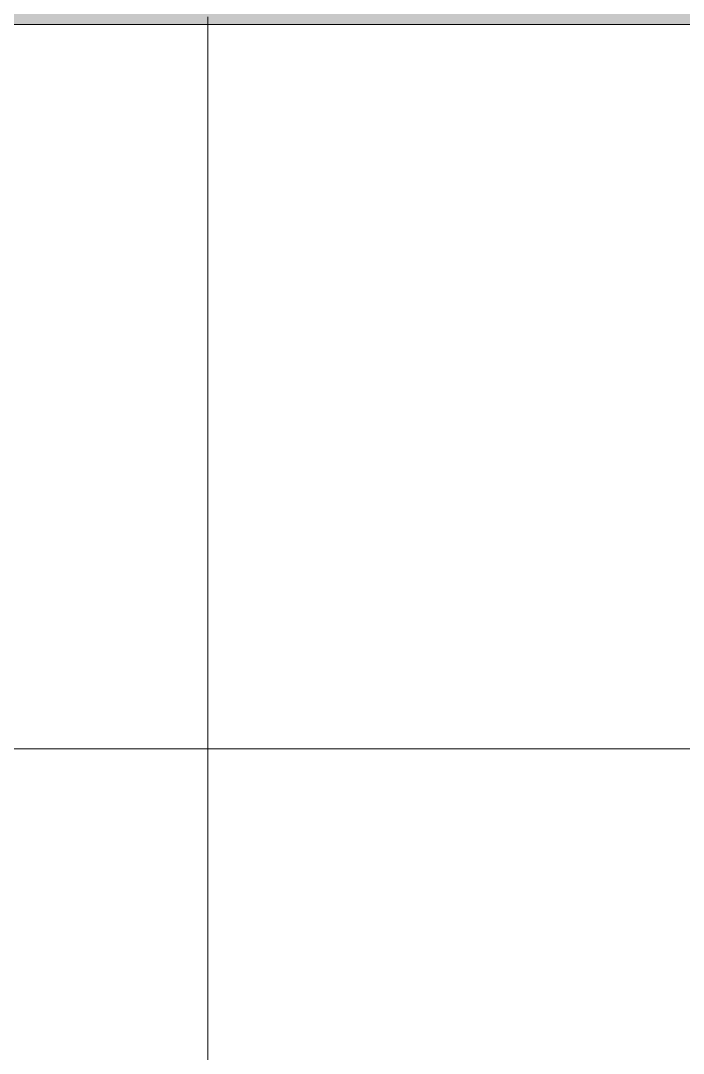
# Model space of a CAD drawing. Header units: inches. Extents: x -4266 to -1814, y 9706 to 12441.
# Drawn here: x -3292.27 to -3286.79, y 10931.67 to 10940.22 of the extents above; entities that cross this region are included whole.
import ezdxf

# ---------------------------------------------------------------- set-up
doc = ezdxf.new("R2010")
doc.units = ezdxf.units.IN
doc.header["$MEASUREMENT"] = 0
for name, color, linetype, lineweight in [('0-1', 7, 'Continuous', 5), ('0-3', 7, 'Continuous', 9), ('A-DETL-GENF-2', 253, 'Continuous', 9), ('A-WALL-3', 10, 'Continuous', 13), ('A-WALL-4', 254, 'Continuous', 5)]:
    doc.layers.add(name, color=color, linetype=linetype, lineweight=lineweight)

# ---------------------------------------------------------------- blocks, each defined once
blk = doc.blocks.new('gold flame spirea 26749 - gold flame spirea 26749-V169-FLOOR PLAN - 1ST FLOOR')
at = {"layer": 'A-DETL-GENF-2'}
for p, q in [((0, 6), (0, -6)), ((0, 2.1771), (0, 2.7385)), ((0, 1.9249), (0, 2.1771)), ((0, 1.6751), (0, 1.9249)), ((0, 1.8612), (0, 1.8861)), ((0, 1.8861), (0, 1.8827)), ((0, 1.8827), (0, 1.8577)), ((0, 1.76), (0, 1.8612)), ((0, 1.8577), (0, 1.8177)), ((0, 1.8177), (0, 1.7197)), ((0, 1.6319), (0, 1.76)), ((0, 1.7197), (0, 1.6751)), ((0, 1.3503), (0, 1.6319)), ((0, 1.0279), (0, 1.3959)), ((0, 1.3959), (0, 1.0237)), ((0, 1.2242), (0, 1.3503)), ((0, 1.1262), (0, 1.2242)), ((0, 1.0702), (0, 1.1262)), ((0, 0.9651), (0, 1.0702)), ((0, 0.7292), (0, 1.0279)), ((0, 1.0237), (0, 0.8973)), ((0, 0.9365), (0, 0.9651)), ((0, 0.9184), (0, 0.9365)), ((0, 0.7588), (0, 0.9306)), ((0, 0.9306), (0, 0.915)), ((0, 0.915), (0, 0.9184)), ((0, 0.8973), (0, 0.7888)), ((0, 0.7888), (0, 0.686)), ((0, 0.6171), (0, 0.7588)), ((0, 0.2552), (0, 0.7292)), ((0, 0.686), (0, 0.577)), ((0, 0.4979), (0, 0.6171)), ((0, 0.577), (0, 0.2925)), ((0, 0.3935), (0, 0.4979)), ((0, 0.2963), (0, 0.3935)), ((0, -0.0997), (0, 0.3722)), ((0, 0.3722), (0, 0.2546)), ((0, 0.1987), (0, 0.2963)), ((0, 0.2925), (0, 0.0931)), ((0, 0.0375), (0, 0.2552)), ((0, 0.2546), (0, 0.1384)), ((0, 0.0931), (0, 0.1987)), ((0, 0.1384), (0, 0.0145)), ((9.4473, 0), (-11.2818, 0)), ((-4.1558, 0), (-3.6293, 0)), ((-3.6293, 0), (-3.5536, 0)), ((-3.5536, 0), (-3.5115, 0)), ((-3.5115, 0), (-3.4845, 0)), ((-3.4845, 0), (-3.4546, 0)), ((-3.4546, 0), (-3.4034, 0)), ((-3.4034, 0), (-3.3127, 0)), ((-3.3127, 0), (-3.164, 0)), ((-3.1836, 0), (-3.2106, 0)), ((-3.2106, 0), (-3.1179, 0)), ((-3.191, 0), (-3.1977, 0)), ((-3.1977, 0), (-3.1921, 0)), ((-3.1921, 0), (-3.1825, 0)), ((-3.164, 0), (-3.191, 0)), ((-3.1769, 0), (-3.1836, 0)), ((-3.1825, 0), (-3.1769, 0)), ((-3.1179, 0), (-3.0049, 0)), ((-3.0049, 0), (-2.8797, 0)), ((-2.8797, 0), (-2.7504, 0)), ((-2.7504, 0), (-2.6252, 0)), ((-2.6252, 0), (-2.5122, 0)), ((-2.5122, 0), (-2.4196, 0)), ((-2.4196, 0), (-2.304, 0)), ((-2.304, 0), (-2.218, 0)), ((-2.218, 0), (-2.1512, 0)), ((-2.1512, 0), (-2.0926, 0)), ((-2.0926, 0), (-2.0319, 0)), ((-2.0319, 0), (-1.8612, 0)), ((-1.8612, 0), (-1.7443, 0)), ((-1.7443, 0), (-1.659, 0)), ((-1.533, 0), (-1.6751, 0)), ((-1.6751, 0), (-1.3251, 0)), ((-1.659, 0), (-1.5951, 0)), ((-1.5951, 0), (-1.5423, 0)), ((-1.5423, 0), (-1.4906, 0)), ((-1.4828, 0), (-1.533, 0)), ((-1.4906, 0), (-1.4297, 0)), ((-1.4231, 0), (-1.4828, 0)), ((-1.4297, 0), (-1.3494, 0)), ((-1.2563, 0), (-1.4231, 0)), ((-1.3494, 0), (-1.3485, 0)), ((-1.3485, 0), (-1.3168, 0)), ((-1.3251, 0), (-1.0733, 0)), ((-1.3168, 0), (-1.2703, 0)), ((-1.2703, 0), (-1.2251, 0)), ((-1.2021, 0), (-1.2563, 0)), ((-1.2251, 0), (-1.197, 0)), ((-1.197, 0), (-1.2021, 0)), ((-1.0733, 0), (-0.8722, 0)), ((-0.8722, 0), (-0.6745, 0)), ((-0.4967, 0), (-0.7445, 0)), ((-0.7445, 0), (-0.4653, 0)), ((-0.6745, 0), (-0.0997, 0)), ((-0.2938, 0), (-0.4967, 0)), ((-0.4653, 0), (-0.1956, 0)), ((-0.1265, 0), (-0.2938, 0)), ((-0.1956, 0), (0.0375, 0)), ((0.0145, 0), (-0.1265, 0)), ((-0.0997, 0), (0.3722, 0)), ((0, -0.1956), (0, 0.0375)), ((0, 0.0145), (0, -0.1265)), ((0.1384, 0), (0.0145, 0)), ((0.0375, 0), (0.2552, 0)), ((0.2925, 0), (0.0931, 0)), ((0.0931, 0), (0.1987, 0)), ((0.2546, 0), (0.1384, 0)), ((0.1987, 0), (0.2963, 0)), ((0.3722, 0), (0.2546, 0)), ((0.2552, 0), (0.7292, 0)), ((0.577, 0), (0.2925, 0)), ((0.2963, 0), (0.3935, 0)), ((0.3935, 0), (0.4979, 0)), ((0.4979, 0), (0.6171, 0)), ((0.686, 0), (0.577, 0)), ((0.6171, 0), (0.7588, 0)), ((0.7888, 0), (0.686, 0)), ((0.7292, 0), (1.0279, 0)), ((0.7588, 0), (0.9306, 0)), ((0.8973, 0), (0.7888, 0)), ((1.0237, 0), (0.8973, 0)), ((0.9306, 0), (0.915, 0)), ((0.915, 0), (0.9184, 0)), ((0.9184, 0), (0.9365, 0)), ((0.9365, 0), (0.9651, 0)), ((0.9651, 0), (1.0702, 0)), ((1.3959, 0), (1.0237, 0)), ((1.0279, 0), (1.3959, 0)), ((1.0702, 0), (1.1262, 0)), ((1.1262, 0), (1.2242, 0)), ((1.2242, 0), (1.3503, 0)), ((1.3503, 0), (1.6319, 0)), ((0, -0.6745), (0, -0.0997)), ((0, -0.1265), (0, -0.2938)), ((0, -0.4653), (0, -0.1956)), ((0, -0.2938), (0, -0.4967)), ((0, -0.7445), (0, -0.4653)), ((0, -0.4967), (0, -0.7445)), ((0, -0.8722), (0, -0.6745)), ((0, -1.0733), (0, -0.8722)), ((0, -1.3251), (0, -1.0733)), ((0, -1.2251), (0, -1.197)), ((0, -1.197), (0, -1.2021)), ((0, -1.2021), (0, -1.2563)), ((0, -1.2703), (0, -1.2251)), ((0, -1.2563), (0, -1.4231)), ((0, -1.3168), (0, -1.2703)), ((0, -1.3485), (0, -1.3168)), ((0, -1.6751), (0, -1.3251)), ((0, -1.3494), (0, -1.3485)), ((0, -1.4297), (0, -1.3494)), ((0, -1.4231), (0, -1.4828)), ((0, -1.4906), (0, -1.4297)), ((0, -1.4828), (0, -1.533)), ((0, -1.5423), (0, -1.4906)), ((0, -1.533), (0, -1.6751)), ((0, -1.5951), (0, -1.5423)), ((0, -1.659), (0, -1.5951)), ((0, -1.7443), (0, -1.659)), ((0, -1.8612), (0, -1.7443)), ((0, -2.0319), (0, -1.8612)), ((0, -2.0926), (0, -2.0319)), ((0, -2.1512), (0, -2.0926)), ((0, -2.218), (0, -2.1512)), ((0, -2.304), (0, -2.218)), ((0, -2.4196), (0, -2.304)), ((0, -2.5122), (0, -2.4196)), ((0, -2.6252), (0, -2.5122)), ((0, -2.7504), (0, -2.6252)), ((0, -2.8797), (0, -2.7504)), ((0, -3.0049), (0, -2.8797)), ((0, -3.1179), (0, -3.0049)), ((0, -3.2106), (0, -3.1179)), ((0, -3.3127), (0, -3.164)), ((0, -3.164), (0, -3.191)), ((0, -3.1825), (0, -3.1769)), ((0, -3.1769), (0, -3.1836)), ((0, -3.1921), (0, -3.1825)), ((0, -3.1836), (0, -3.2106)), ((0, -3.191), (0, -3.1977)), ((0, -3.1977), (0, -3.1921)), ((0, -3.4034), (0, -3.3127)), ((0, -3.4546), (0, -3.4034)), ((0, -3.4845), (0, -3.4546)), ((0, -3.5114), (0, -3.4845)), ((0, -3.5536), (0, -3.5114)), ((0, -3.6293), (0, -3.5536)), ((0, -4.1558), (0, -3.6293)), ((0, -4.5132), (0, -4.1558)), ((0, -4.7497), (0, -4.5132)), ((0, -4.913), (0, -4.7497)), ((0, -5.0513), (0, -4.913)), ((0, -5.2123), (0, -5.0513)), ((0, -5.444), (0, -5.2123)), ((0, -5.4607), (0, -5.444)), ((0, -5.5025), (0, -5.4607)), ((0, -5.5218), (0, -5.5025)), ((0, -5.5481), (0, -5.5218)), ((0, -5.5836), (0, -5.5481)), ((0, -5.7671), (0, -5.5836)), ((0, -5.9227), (0, -5.7671)), ((0, -6.0649), (0, -5.9227))]:
    blk.add_line(p, q, dxfattribs=at)
blk = doc.blocks.new('CTR - 1st Phase - Shell_rvt-1-FLOOR PLAN - 1ST FLOOR')
at = {"layer": 'A-WALL-4'}
blk.add_hatch(color=256, dxfattribs=at).paths.add_polyline_path([(-3346.7786, 10940.1894), (-3273.5237, 10940.1894), (-3273.5237, 10944.4394), (-3377.7737, 10944.4394), (-3377.7737, 10940.1894), (-3348.1655, 10940.1894)], flags=0)
at = {"layer": 'A-WALL-3'}
blk.add_line((-3277.7737, 10940.1894), (-3373.5237, 10940.1894), dxfattribs=at)
at = {"layer": '0-3', "rotation": 180}
blk.add_blockref('gold flame spirea 26749 - gold flame spirea 26749-V169-FLOOR PLAN - 1ST FLOOR', (-3290.7237, 10934.1894), dxfattribs=at)

msp = doc.modelspace()

# ---------------------------------------------------------------- block references
at = {"layer": '0-1'}
msp.add_blockref('CTR - 1st Phase - Shell_rvt-1-FLOOR PLAN - 1ST FLOOR', (0, 0), dxfattribs=at)

doc.saveas('drawing.dxf')
